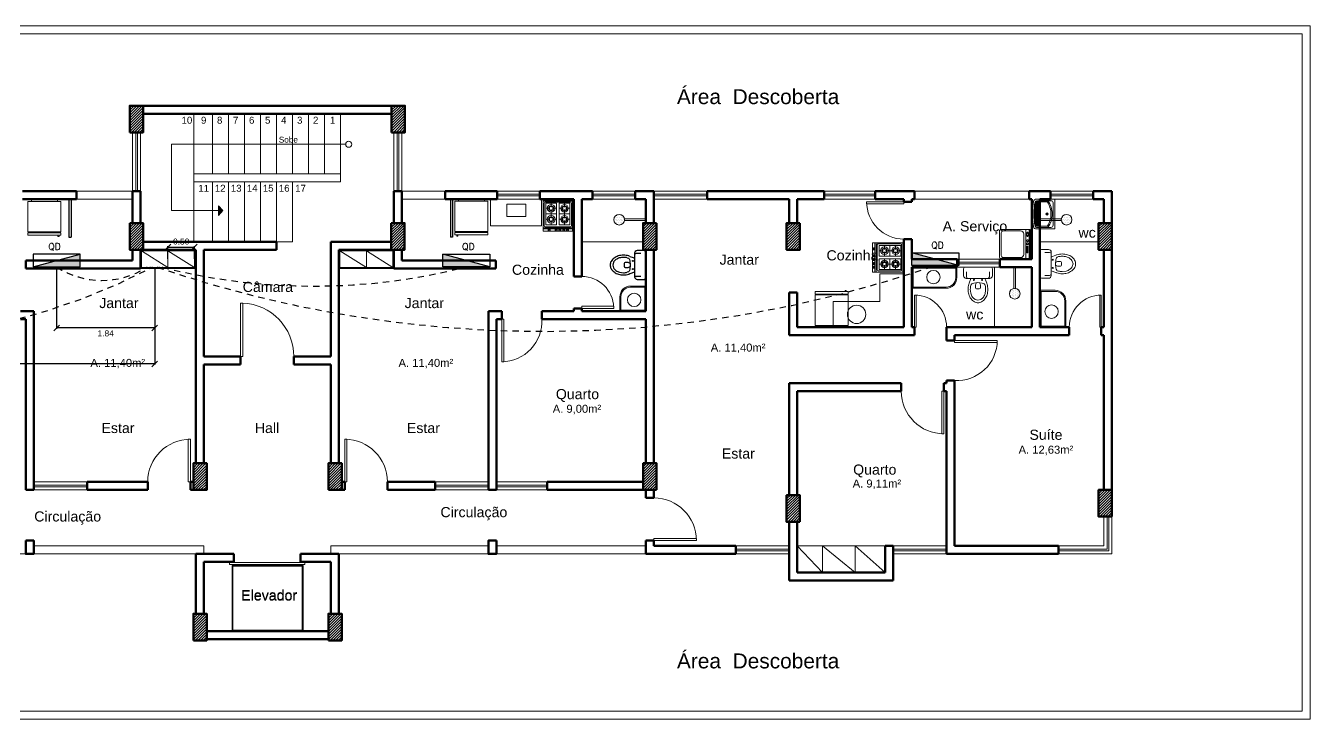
# Model space of a CAD drawing. Header units: millimetres. Extents: x 42 to 552, y 43 to 535.
# Drawn here: x 157.24 to 181.33, y 504.65 to 517.65 of the extents above; entities that cross this region are included whole.
import ezdxf
from ezdxf.enums import TextEntityAlignment as Align

# ---------------------------------------------------------------- set-up
doc = ezdxf.new("R2010")
doc.units = ezdxf.units.MM
doc.header["$LTSCALE"] = 0.75
doc.header["$MEASUREMENT"] = 0
doc.linetypes.add('HIDDEN2', pattern=[4.7625, 3.175, -1.5875])
doc.layers.add('ELETRODUTOS', color=5, linetype='Continuous')
doc.layers.add('Textos', color=144, linetype='Continuous')
for name, color, linetype, lineweight in [('Linhas', 7, 'Continuous', 15), ('Linhas finas', 7, 'Continuous', 0), ('Linhas medias', 7, 'Continuous', 30), ('Paredes', 7, 'Continuous', 50), ('TOMADAS', 1, 'Continuous', 25), ('Traçejado', 250, 'HIDDEN2', 0)]:
    doc.layers.add(name, color=color, linetype=linetype, lineweight=lineweight)
doc.styles.add('ROMANS', font='romans.shx')
doc.styles.get("Standard").update_dxf_attribs({"font": 'arial.ttf'})
doc.dimstyles.get("Standard").update_dxf_attribs({"dimtxt": 1.5, "dimasz": 1.4, "dimexe": 0.18, "dimexo": 0.0625, "dimgap": 0.6, "dimtad": 2, "dimzin": 0, "dimdsep": 46, "dimtxsty": 'Standard', "dimblk": 'OBLIQUE', "dimcen": 0.09, "dimadec": 0, "dimazin": 0, "dimtfac": 1, "dimtofl": 0, "dimtmove": 0, "dimatfit": 3, "dimfxl": 1, "dimtolj": 1, "dimtzin": 0, "dimarcsym": 0})

# ---------------------------------------------------------------- blocks, each defined once
blk = doc.blocks.new('ALLREFRIGERATOR340pl')
for p, q in [((1.862, -0.038), (1.862, -0.61)), ((1.862, -0.038), (2.482, -0.038)), ((2.482, -0.038), (2.482, -0.61)), ((2.482, -0.61), (1.862, -0.61)), ((2.482, -0.626), (1.862, -0.626)), ((1.862, -0.626), (1.862, -0.672)), ((1.862, -0.672), (2.482, -0.672)), ((1.897, -0.61), (1.897, -0.626)), ((2.447, -0.626), (2.447, -0.61)), ((2.482, -0.626), (2.482, -0.672))]:
    blk.add_line(p, q)
blk.add_lwpolyline([(2.415, -0.038), (2.415, -0.014), (2.291, -0.007), (2.029, -0.007), (1.929, -0.014), (1.929, -0.038)])
blk.add_lwpolyline([(2.424, -0.672), (2.424, -0.696), (2.448, -0.696), (2.448, -0.672)], close=True)
blk = doc.blocks.new('FOGÃO4')
for p, q in [((0, 0), (0, 0.581)), ((0, 0.581), (0.55, 0.581)), ((0, 0.567), (0.55, 0.567)), ((0.02, 0.107), (0.02, 0.527)), ((0.04, 0.547), (0.51, 0.547)), ((0.05, 0.123), (0.05, 0.53)), ((0.05, 0.53), (0.25, 0.53)), ((0.15, 0.454), (0.15, 0.53)), ((0.25, 0.53), (0.25, 0.123)), ((0.3, 0.53), (0.3, 0.123)), ((0.5, 0.53), (0.3, 0.53)), ((0.4, 0.53), (0.4, 0.454)), ((0.5, 0.123), (0.5, 0.53)), ((0.53, 0.527), (0.53, 0.107)), ((0.55, 0.581), (0.55, 0)), ((0.05, 0.431), (0.127, 0.431)), ((0.25, 0.326), (0.05, 0.326)), ((0.15, 0.326), (0.15, 0.409)), ((0.15, 0.247), (0.15, 0.326)), ((0.172, 0.431), (0.25, 0.431)), ((0.3, 0.431), (0.378, 0.431)), ((0.5, 0.326), (0.3, 0.326)), ((0.4, 0.409), (0.4, 0.326)), ((0.4, 0.326), (0.4, 0.247)), ((0.423, 0.431), (0.5, 0.431)), ((0, 0.067), (0.55, 0.067)), ((0, 0.047), (0.55, 0.047)), ((0.04, 0.087), (0.51, 0.087)), ((0.05, 0.225), (0.127, 0.225)), ((0.25, 0.123), (0.05, 0.123)), ((0.073, 0.028), (0.073, 0.022)), ((0.11, 0.029), (0.11, 0.022)), ((0.143, 0.028), (0.143, 0.022)), ((0.15, 0.123), (0.15, 0.202)), ((0.172, 0.225), (0.25, 0.225)), ((0.18, 0.029), (0.18, 0.022)), ((0.218, 0.028), (0.218, 0.022)), ((0.255, 0.029), (0.255, 0.022)), ((0.288, 0.028), (0.288, 0.022)), ((0.3, 0.225), (0.378, 0.225)), ((0.3, 0.123), (0.5, 0.123)), ((0.325, 0.029), (0.325, 0.022)), ((0.4, 0.202), (0.4, 0.123)), ((0.419, 0.028), (0.419, 0.022)), ((0.423, 0.225), (0.5, 0.225)), ((0.456, 0.029), (0.456, 0.022)), ((0, 0), (0.55, 0))]:
    blk.add_line(p, q)
for centre, radius in [((0.15, 0.432), 0.0696), ((0.4, 0.432), 0.0716), ((0.15, 0.226), 0.0695), ((0.15, 0.431), 0.0459), ((0.15, 0.225), 0.0459), ((0.15, 0.431), 0.0359), ((0.15, 0.225), 0.0359), ((0.4, 0.225), 0.0734), ((0.4, 0.431), 0.0459), ((0.4, 0.225), 0.0459), ((0.4, 0.431), 0.0359), ((0.4, 0.225), 0.0359)]:
    blk.add_circle(centre, radius)
for centre, start, end in [((0.04, 0.527), 90, 180), ((0.51, 0.527), 0, 90), ((0.04, 0.107), 180, 270), ((0.51, 0.107), 270, 0)]:
    blk.add_arc(centre, 0.02, start, end)
for centre in [(0.092, 0.028), (0.162, 0.028), (0.236, 0.028), (0.306, 0.028), (0.437, 0.028)]:
    blk.add_ellipse(centre, major_axis=(0.0185, 0.0004), ratio=0.532709, start_param=6.247921, end_param=9.427873)
for centre in [(0.092, 0.022), (0.162, 0.022), (0.236, 0.022), (0.306, 0.022), (0.437, 0.022)]:
    blk.add_ellipse(centre, major_axis=(0.0185, 0.0004), ratio=0.532709)
blk = doc.blocks.new('01bacicp')
at = {"linetype": 'Continuous'}
for p, q in [((-0.271, -0.045), (-0.271, -0.175)), ((0.239, -0.015), (-0.241, -0.015)), ((-0.221, -0.225), (0.219, -0.225)), ((-0.216, -0.105), (-0.216, -0.195)), ((0.215, -0.105), (0.215, -0.195)), ((0.269, -0.175), (0.269, -0.045)), ((-0.027, -0.308), (-0.046, -0.343)), ((-0.046, -0.343), (-0.046, -0.4)), ((-0.026, -0.42), (0.024, -0.42)), ((0.044, -0.343), (0.024, -0.308)), ((0.044, -0.4), (0.044, -0.343))]:
    blk.add_line(p, q, dxfattribs=at)
for points in [[(-0.164, -0.313), (-0.142, -0.25), (-0.129, -0.225), (0.131, -0.225), (0.162, -0.313), (0.163, -0.317)], [(-0.136, -0.361), (-0.128, -0.338), (-0.117, -0.327), (-0.102, -0.32), (-0.077, -0.313), (0.002, -0.305), (0.076, -0.313), (0.101, -0.321), (0.117, -0.329), (0.127, -0.339), (0.134, -0.361)]]:
    blk.add_lwpolyline(points, dxfattribs=at)
for points in [[(-0.164, -0.313, 0.020611), (-0.171, -0.333, 0.074253), (-0.186, -0.432, 0.074253), (-0.171, -0.531, 0.084945), (-0.132, -0.61, 0.106299), (-0.069, -0.665, 0.128642), (-0.001, -0.683, 0.128642)], [(-0.136, -0.361, 0.060521), (-0.144, -0.43, 0.070874), (-0.133, -0.511, 0.082468), (-0.102, -0.575, 0.106817), (-0.053, -0.62), (-0.001, -0.635)], [(-0.001, -0.683, 0.128642), (0.066, -0.666, 0.106299), (0.129, -0.61, 0.084945), (0.173, -0.524, 0.089952), (0.184, -0.433, 0.074253), (0.169, -0.334, 0.021192), (0.162, -0.313, 0.106299)], [(-0.001, -0.635), (0.051, -0.62, 0.106817), (0.101, -0.575, 0.082468), (0.135, -0.505), (0.143, -0.43, 0.060521), (0.134, -0.361, 0.04535)]]:
    blk.add_lwpolyline(points, format="xyb", dxfattribs=at)
for centre in [(-0.077, -0.255), (0.074, -0.255)]:
    blk.add_circle(centre, 0.00912, dxfattribs=at)
for centre, radius, start, end in [((-0.241, -0.045), 0.03, 90, 180), ((-0.221, -0.175), 0.05, 180, 270), ((-0.221, -0.176), 0.05, 180, 270), ((-0.186, -0.195), 0.03, 180, 270), ((0.185, -0.195), 0.03, 270, 0), ((0.219, -0.175), 0.05, 270, 0), ((0.239, -0.045), 0.03, 0, 90), ((-0.026, -0.4), 0.02, 180.0369, 270), ((0.024, -0.4), 0.02, 270, 0)]:
    blk.add_arc(centre, radius, start, end, dxfattribs=at)
blk = doc.blocks.new('*X22')
at = {"color": 0}
for p, q in [((-52.546875, 39.84375), (-52.546875, 39.84375)), ((-52.546875, 39.78125), (-52.546875, 39.78125)), ((-52.53125, 39.8125), (-52.53125, 39.8125)), ((-52.53125, 39.75), (-52.53125, 39.75)), ((-52.515625, 39.84375), (-52.515625, 39.84375)), ((-52.515625, 39.78125), (-52.515625, 39.78125)), ((-52.5, 39.875), (-52.5, 39.875)), ((-52.5, 39.8125), (-52.5, 39.8125)), ((-52.5, 39.75), (-52.5, 39.75)), ((-52.484375, 39.84375), (-52.484375, 39.84375)), ((-52.484375, 39.78125), (-52.484375, 39.78125)), ((-52.46875, 39.875), (-52.46875, 39.875)), ((-52.46875, 39.8125), (-52.46875, 39.8125)), ((-52.46875, 39.75), (-52.46875, 39.75)), ((-52.453125, 39.84375), (-52.453125, 39.84375)), ((-52.453125, 39.78125), (-52.453125, 39.78125)), ((-52.4375, 39.875), (-52.4375, 39.875)), ((-52.4375, 39.8125), (-52.4375, 39.8125)), ((-52.4375, 39.75), (-52.4375, 39.75)), ((-52.421875, 39.84375), (-52.421875, 39.84375)), ((-52.421875, 39.78125), (-52.421875, 39.78125)), ((-52.40625, 39.875), (-52.40625, 39.875)), ((-52.40625, 39.8125), (-52.40625, 39.8125)), ((-52.40625, 39.75), (-52.40625, 39.75)), ((-52.390625, 39.84375), (-52.390625, 39.84375)), ((-52.390625, 39.78125), (-52.390625, 39.78125)), ((-52.375, 39.8125), (-52.375, 39.8125)), ((-52.375, 39.75), (-52.375, 39.75)), ((-52.515625, 39.71875), (-52.515625, 39.71875)), ((-52.484375, 39.71875), (-52.484375, 39.71875)), ((-52.453125, 39.71875), (-52.453125, 39.71875)), ((-52.421875, 39.71875), (-52.421875, 39.71875))]:
    blk.add_line(p, q, dxfattribs=at)
blk = doc.blocks.new('Chuveiro')
for p, q in [((-0.001, 0.018), (-0.401, 0.018)), ((-0.001, -0.012), (-0.401, -0.012))]:
    blk.add_line(p, q)
blk.add_circle((-0.499, 0.004), 0.1)
blk.add_blockref('*X22', (51.96, -39.796))
blk = doc.blocks.new('Tan01')
for p, q in [((-2.768, -23.62), (-2.768, -23.966)), ((-2.768, -23.62), (-2.208, -23.62)), ((-2.738, -23.69), (-2.738, -23.958)), ((-2.716, -23.762), (-2.716, -23.906)), ((-2.698, -23.65), (-2.278, -23.65)), ((-2.26, -23.762), (-2.26, -23.906)), ((-2.238, -23.69), (-2.238, -23.958)), ((-2.208, -23.62), (-2.208, -23.966)), ((-2.716, -23.916), (-2.716, -23.923)), ((-2.716, -23.93), (-2.716, -23.937)), ((-2.716, -23.945), (-2.716, -23.952)), ((-2.716, -23.959), (-2.716, -23.966)), ((-2.716, -23.973), (-2.716, -23.98)), ((-2.26, -23.916), (-2.26, -23.923)), ((-2.26, -23.93), (-2.26, -23.937)), ((-2.26, -23.945), (-2.26, -23.952)), ((-2.26, -23.959), (-2.26, -23.966)), ((-2.26, -23.973), (-2.26, -23.98))]:
    blk.add_line(p, q)
for radius in [0.0225, 0.011]:
    blk.add_circle((-2.488, -23.764), radius)
for centre, radius, start, end in [((-2.698, -23.69), 0.04, 90, 180), ((-2.5, -24.066), 0.397, 88.2163, 126.789), ((-2.493, -24.079), 0.388, 89.2963, 125.1797), ((-2.476, -24.066), 0.397, 53.211, 91.7837), ((-2.483, -24.079), 0.388, 54.8203, 90.7037), ((-2.278, -23.69), 0.04, 0, 90), ((-2.718, -23.966), 0.05, 180, 258.2868), ((-2.708, -23.958), 0.03, 180, 258.7018), ((-2.488, -22.857), 1.183, 258.2868, 270), ((-2.496, -22.795), 1.132, 258.7978, 270.4155), ((-2.496, -22.798), 1.139, 258.8675, 270.4155), ((-2.496, -22.798), 1.146, 258.9363, 270.4155), ((-2.496, -22.798), 1.153, 259.0043, 270.4155), ((-2.496, -22.798), 1.16, 259.0715, 270.4155), ((-2.496, -22.798), 1.167, 259.1378, 270.4155), ((-2.496, -22.798), 1.174, 259.2033, 270.4155), ((-2.496, -22.798), 1.181, 259.2681, 270.4155), ((-2.496, -22.798), 1.188, 259.3321, 270.4155), ((-2.496, -22.798), 1.195, 259.3953, 270.4155), ((-2.496, -22.798), 1.202, 259.4577, 270.4155), ((-2.488, -22.857), 1.153, 258.7018, 270), ((-2.48, -22.798), 1.195, 269.5845, 280.6047), ((-2.48, -22.798), 1.202, 269.5845, 280.5423), ((-2.48, -22.795), 1.132, 269.5845, 281.2022), ((-2.48, -22.798), 1.139, 269.5845, 281.1325), ((-2.48, -22.798), 1.146, 269.5845, 281.0637), ((-2.48, -22.798), 1.153, 269.5845, 280.9957), ((-2.48, -22.798), 1.16, 269.5845, 280.9285), ((-2.48, -22.798), 1.167, 269.5845, 280.8622), ((-2.48, -22.798), 1.174, 269.5845, 280.7967), ((-2.48, -22.798), 1.181, 269.5845, 280.7319), ((-2.48, -22.798), 1.188, 269.5845, 280.6679), ((-2.488, -22.857), 1.153, 270, 281.2982), ((-2.488, -22.857), 1.183, 270, 281.7132), ((-2.268, -23.958), 0.03, 281.2982, 0), ((-2.258, -23.966), 0.05, 281.7132, 0)]:
    blk.add_arc(centre, radius, start, end)
blk = doc.blocks.new('Mlavar')
for p, q in [((0.049, 0.118), (0.049, 0.659)), ((0.049, 0.659), (0.599, 0.659)), ((0.049, 0.64), (0.599, 0.64)), ((0.049, 0.581), (0.599, 0.581)), ((0.073, 0.684), (0.575, 0.684)), ((0.073, 0.657), (0.073, 0.684)), ((0.132, 0.541), (0.516, 0.541)), ((0.161, 0.6), (0.161, 0.62)), ((0.161, 0.62), (0.287, 0.62)), ((0.287, 0.6), (0.161, 0.6)), ((0.287, 0.62), (0.287, 0.6)), ((0.315, 0.611), (0.315, 0.606)), ((0.347, 0.611), (0.347, 0.606)), ((0.373, 0.611), (0.373, 0.606)), ((0.405, 0.611), (0.405, 0.606)), ((0.47, 0.608), (0.469, 0.615)), ((0.546, 0.608), (0.546, 0.615)), ((0.575, 0.657), (0.575, 0.684)), ((0.599, 0.659), (0.599, 0.118)), ((0.073, 0.158), (0.073, 0.482)), ((0.576, 0.482), (0.576, 0.158)), ((0.565, 0.084), (0.083, 0.084)), ((0.535, 0.117), (0.113, 0.117))]:
    blk.add_line(p, q)
blk.add_lwpolyline([(0.546, 0.615, 0.215843), (0.544, 0.62, 0.093193), (0.534, 0.625, 0.049859), (0.523, 0.628, 0.037392), (0.507, 0.629, 0.037392), (0.492, 0.628, 0.049859), (0.481, 0.625, 0.093193), (0.471, 0.62, 0.215843), (0.469, 0.615)], format="xyb")
blk.add_lwpolyline([(0.508, 0.595, 0.037392), (0.523, 0.596, 0.049859), (0.535, 0.599, 0.093193), (0.544, 0.604, 0.215843), (0.546, 0.608, 0.215843), (0.544, 0.613, 0.093193), (0.535, 0.618, 0.049859), (0.523, 0.621, 0.037392), (0.508, 0.622, 0.037392), (0.492, 0.621, 0.049859), (0.481, 0.618, 0.093193), (0.472, 0.613, 0.215843), (0.47, 0.608, 0.215843), (0.472, 0.604, 0.093193), (0.481, 0.599, 0.049859), (0.492, 0.596, 0.037392)], format="xyb", close=True)
for centre in [(0.331, 0.606), (0.389, 0.606)]:
    blk.add_circle(centre, 0.0161)
for centre, radius, start, end in [((0.132, 0.482), 0.0595, 90, 180), ((0.331, 0.611), 0.0161, 359.922, 180.0785), ((0.389, 0.611), 0.0161, 359.922, 180.0785), ((0.516, 0.482), 0.0595, 0, 90), ((0.083, 0.118), 0.0339, 180, 270), ((0.113, 0.158), 0.0404, 180, 270), ((0.535, 0.158), 0.0404, 270, 0), ((0.565, 0.118), 0.0339, 270, 0)]:
    blk.add_arc(centre, radius, start, end)
blk = doc.blocks.new('A$C72fb05ed')
h = blk.add_hatch(color=1)
h.dxf.hatch_style = 1
h.paths.add_polyline_path([(0, 0.259), (0.88, 0.259), (0.88, 0.499)])
at = {"layer": 'TOMADAS', "linetype": 'Continuous'}
for p, q in [((0.88, 0.499), (0, 0.499)), ((0, 0.499), (0, 0.259)), ((0, 0.259), (0.88, 0.499)), ((0.88, 0.259), (0.88, 0.499)), ((0, 0.259), (0.88, 0.259))]:
    blk.add_line(p, q, dxfattribs=at)
at = {"layer": 'TOMADAS', "linetype": 'Continuous', "style": 'ROMANS', "flags": 8}
blk.add_attdef('002', text='', height=0.128, dxfattribs=at).set_placement((0.42, 0.635), align=Align.MIDDLE_CENTER)
blk.add_attdef('020', text='', height=0.128, dxfattribs=at).set_placement((0.431, 0.105), align=Align.MIDDLE_RIGHT)
blk = doc.blocks.new('_Oblique')
at = {"color": 0, "linetype": 'ByBlock', "lineweight": -2}
blk.add_line((-0.5, -0.5), (0.5, 0.5), dxfattribs=at)
blk = doc.blocks.new('*D311')
at = {"color": 0, "lineweight": -2, "transparency": 16777216}
for p, q in [((148.623, 513.1), (148.623, 511.297)), ((159.662, 513.115), (159.662, 511.297)), ((159.662, 511.31), (148.623, 511.31))]:
    blk.add_line(p, q, dxfattribs=at)
at = {"layer": 'Defpoints', "color": 0, "transparency": 16777216}
for p in [(148.623, 513.105), (159.662, 513.12), (148.623, 511.31)]:
    blk.add_point(p, dxfattribs=at)
at = {"color": 0, "lineweight": -2, "transparency": 16777216, "xscale": 0.105, "yscale": 0.105, "zscale": 0.105, "rotation": 180}
blk.add_blockref('_Oblique', (148.623, 511.31), dxfattribs=at)
at = {"color": 0, "lineweight": -2, "transparency": 16777216, "xscale": 0.105, "yscale": 0.105, "zscale": 0.105}
blk.add_blockref('_Oblique', (159.662, 511.31), dxfattribs=at)
at = {"color": 0, "transparency": 16777216, "insert": (154.143, 511.208), "char_height": 0.1125, "attachment_point": 5}
blk.add_mtext('\\A1;11.04', dxfattribs=at)
blk = doc.blocks.new('*D312')
at = {"color": 0, "lineweight": -2, "transparency": 16777216}
for p, q in [((157.824, 513.125), (157.824, 511.971)), ((159.662, 513.095), (159.662, 511.971)), ((159.662, 511.984), (157.824, 511.984))]:
    blk.add_line(p, q, dxfattribs=at)
at = {"layer": 'Defpoints', "color": 0, "transparency": 16777216}
for p in [(157.824, 513.13), (159.662, 513.1), (157.824, 511.984)]:
    blk.add_point(p, dxfattribs=at)
at = {"color": 0, "lineweight": -2, "transparency": 16777216, "xscale": 0.105, "yscale": 0.105, "zscale": 0.105, "rotation": 180}
blk.add_blockref('_Oblique', (157.824, 511.984), dxfattribs=at)
at = {"color": 0, "lineweight": -2, "transparency": 16777216, "xscale": 0.105, "yscale": 0.105, "zscale": 0.105}
blk.add_blockref('_Oblique', (159.662, 511.984), dxfattribs=at)
at = {"color": 0, "transparency": 16777216, "insert": (158.743, 511.882), "char_height": 0.1125, "attachment_point": 5}
blk.add_mtext('\\A1;1.84', dxfattribs=at)
blk = doc.blocks.new('*D315')
at = {"color": 0, "lineweight": -2, "transparency": 16777216}
for p, q in [((159.91, 513.28), (159.91, 513.515)), ((159.91, 513.502), (160.407, 513.502)), ((160.407, 513.28), (160.407, 513.515))]:
    blk.add_line(p, q, dxfattribs=at)
at = {"layer": 'Defpoints', "color": 0, "transparency": 16777216}
for p in [(160.407, 513.502), (159.91, 513.275), (160.407, 513.275)]:
    blk.add_point(p, dxfattribs=at)
at = {"color": 0, "lineweight": -2, "transparency": 16777216, "xscale": 0.105, "yscale": 0.105, "zscale": 0.105, "rotation": 180}
blk.add_blockref('_Oblique', (159.91, 513.502), dxfattribs=at)
at = {"color": 0, "lineweight": -2, "transparency": 16777216, "xscale": 0.105, "yscale": 0.105, "zscale": 0.105}
blk.add_blockref('_Oblique', (160.407, 513.502), dxfattribs=at)
at = {"color": 0, "transparency": 16777216, "insert": (160.159, 513.604), "char_height": 0.1125, "attachment_point": 5}
blk.add_mtext('\\A1;0.50', dxfattribs=at)

msp = doc.modelspace()

# ---------------------------------------------------------------- hatches: boundary and pattern name
at = {"layer": 'Linhas finas'}
h = msp.add_hatch(dxfattribs=at)
h.set_pattern_fill('JIS_WOOD', color=256, scale=0.05)
h.set_pattern_definition([(45, (-878.879156, -756.006423), (-0.02499999996, 0.02499999996), [])])
h.paths.add_polyline_path([(159.443, 516.15), (159.193, 516.15), (159.193, 515.65), (159.443, 515.65)])
h = msp.add_hatch(dxfattribs=at)
h.set_pattern_fill('JIS_WOOD', color=256, scale=0.05)
h.set_pattern_definition([(45, (-873.970257, -756.006423), (-0.02499999996, 0.02499999996), [])])
h.paths.add_polyline_path([(164.352, 516.15), (164.102, 516.15), (164.102, 515.65), (164.352, 515.65)])
h = msp.add_hatch(color=256, dxfattribs=at)
h.dxf.hatch_style = 1
h.paths.add_polyline_path([(160.937, 514.185), (160.86, 514.275), (160.86, 514.095)])
h = msp.add_hatch(dxfattribs=at)
h.set_pattern_fill('JIS_WOOD', color=256, scale=0.05)
h.set_pattern_definition([(45, (-878.87843, -758.206423), (-0.02499999996, 0.02499999996), [])])
h.paths.add_polyline_path([(159.444, 513.95), (159.194, 513.95), (159.194, 513.45), (159.444, 513.45)])
h = msp.add_hatch(dxfattribs=at)
h.set_pattern_fill('JIS_WOOD', color=256, scale=0.05)
h.set_pattern_definition([(45, (-873.974857, -758.206423), (-0.02499999996, 0.02499999996), [])])
h.paths.add_polyline_path([(164.347, 513.95), (164.097, 513.95), (164.097, 513.45), (164.347, 513.45)])
h = msp.add_hatch(dxfattribs=at)
h.set_pattern_fill('JIS_WOOD', color=256, scale=0.05)
h.set_pattern_definition([(45, (-884.16518, -758.206423), (-0.02499999996, 0.02499999996), [])])
h.paths.add_polyline_path([(168.819, 513.95), (169.069, 513.95), (169.069, 513.45), (168.819, 513.45)])
h = msp.add_hatch(dxfattribs=at)
h.set_pattern_fill('JIS_WOOD', color=256, scale=0.05)
h.set_pattern_definition([(45, (-887.47598, -758.206423), (-0.02499999996, 0.02499999996), [])])
h.paths.add_polyline_path([(171.51, 513.95), (171.76, 513.95), (171.76, 513.45), (171.51, 513.45)])
h = msp.add_hatch(dxfattribs=at)
h.set_pattern_fill('JIS_WOOD', color=256, scale=0.05)
h.set_pattern_definition([(45, (-893.724857, -758.206423), (-0.02499999996, 0.02499999996), [])])
h.paths.add_polyline_path([(177.359, 513.95), (177.609, 513.95), (177.609, 513.45), (177.359, 513.45)])
h = msp.add_hatch(dxfattribs=at)
h.set_pattern_fill('JIS_WOOD', color=256, scale=0.05)
h.set_pattern_definition([(45, (-877.68416, -762.706423), (-0.02499999996, 0.02499999996), [])])
h.paths.add_polyline_path([(160.638, 509.45), (160.388, 509.45), (160.388, 508.95), (160.638, 508.95)])
h = msp.add_hatch(dxfattribs=at)
h.set_pattern_fill('JIS_WOOD', color=256, scale=0.05)
h.set_pattern_definition([(45, (-875.15416, -762.706423), (-0.02499999996, 0.02499999996), [])])
h.paths.add_polyline_path([(163.168, 509.45), (162.918, 509.45), (162.918, 508.95), (163.168, 508.95)])
h = msp.add_hatch(dxfattribs=at)
h.set_pattern_fill('JIS_WOOD', color=256, scale=0.05)
h.set_pattern_definition([(45, (-884.16796, -762.706423), (-0.02499999996, 0.02499999996), [])])
h.paths.add_polyline_path([(168.822, 509.45), (169.072, 509.45), (169.072, 508.95), (168.822, 508.95)])
h = msp.add_hatch(dxfattribs=at)
h.set_pattern_fill('JIS_WOOD', color=256, scale=0.05)
h.set_pattern_definition([(45, (-893.724857, -763.206423), (-0.02499999996, 0.02499999996), [])])
h.paths.add_polyline_path([(177.359, 508.45), (177.609, 508.45), (177.609, 508.95), (177.359, 508.95)])
h = msp.add_hatch(dxfattribs=at)
h.set_pattern_fill('JIS_WOOD', color=256, scale=0.05)
h.set_pattern_definition([(45, (-887.47598, -763.306423), (-0.02499999996, 0.02499999996), [])])
h.paths.add_polyline_path([(171.51, 508.85), (171.76, 508.85), (171.76, 508.35), (171.51, 508.35)])
h = msp.add_hatch(dxfattribs=at)
h.set_pattern_fill('JIS_WOOD', color=256, scale=0.05)
h.set_pattern_definition([(45, (-877.68416, -765.52914), (-0.02499999996, 0.02499999996), [])])
h.paths.add_polyline_path([(160.638, 506.627), (160.388, 506.627), (160.388, 506.127), (160.638, 506.127)])
h = msp.add_hatch(dxfattribs=at)
h.set_pattern_fill('JIS_WOOD', color=256, scale=0.05)
h.set_pattern_definition([(45, (-875.15416, -765.52914), (-0.02499999996, 0.02499999996), [])])
h.paths.add_polyline_path([(163.168, 506.627), (162.918, 506.627), (162.918, 506.127), (163.168, 506.127)])

# ---------------------------------------------------------------- linework, layer by layer
at = {"linetype": 'Continuous'}
for p, q in [((168.522, 513.299), (168.545, 513.291)), ((168.545, 513.291), (168.556, 513.28)), ((168.556, 513.28), (168.563, 513.266)), ((168.563, 513.266), (168.57, 513.24)), ((168.57, 513.24), (168.578, 513.161)), ((168.659, 513.384), (168.659, 512.944)), ((168.778, 513.38), (168.689, 513.38)), ((168.839, 513.434), (168.709, 513.434)), ((168.869, 512.924), (168.869, 513.404)), ((168.463, 513.19), (168.463, 513.14)), ((168.54, 513.21), (168.483, 513.21)), ((168.483, 513.12), (168.54, 513.12)), ((168.544, 513.036), (168.522, 513.029)), ((168.575, 513.19), (168.54, 513.21)), ((168.54, 513.12), (168.575, 513.139)), ((168.555, 513.046), (168.544, 513.036)), ((168.562, 513.062), (168.555, 513.046)), ((168.57, 513.087), (168.562, 513.062)), ((168.578, 513.161), (168.57, 513.087)), ((168.778, 512.948), (168.689, 512.948)), ((168.709, 512.894), (168.839, 512.894))]:
    msp.add_line(p, q, dxfattribs=at)
msp.add_line((159.414, 513.12), (159.91, 513.12))
for points in [[(168.57, 513.327, 0.020611), (168.55, 513.334, 0.074253), (168.451, 513.349, 0.074253), (168.352, 513.334, 0.084945), (168.274, 513.295, 0.106299), (168.218, 513.232, 0.128642), (168.2, 513.165, 0.128642)], [(168.522, 513.299, 0.060521), (168.453, 513.307, 0.070874), (168.372, 513.296, 0.082468), (168.308, 513.265, 0.106817), (168.263, 513.216), (168.248, 513.164)], [(168.2, 513.165, 0.128642), (168.218, 513.097, 0.106299), (168.273, 513.034, 0.084945), (168.359, 512.99, 0.089952), (168.45, 512.979, 0.074253), (168.549, 512.994, 0.021192), (168.57, 513.001, 0.106299)], [(168.248, 513.164), (168.263, 513.112, 0.106817), (168.308, 513.062, 0.082468), (168.379, 513.029), (168.453, 513.02, 0.060521), (168.522, 513.029, 0.04535)]]:
    msp.add_lwpolyline(points, format="xyb", dxfattribs=at)
msp.add_lwpolyline([(168.57, 513.327), (168.633, 513.305), (168.658, 513.292), (168.658, 513.032), (168.57, 513.001), (168.566, 513)], dxfattribs=at)
for centre in [(168.628, 513.24), (168.628, 513.089)]:
    msp.add_circle(centre, 0.00912, dxfattribs=at)
for centre, radius, start, end in [((168.707, 513.384), 0.05, 90, 180), ((168.709, 513.384), 0.05, 90, 180), ((168.689, 513.35), 0.03, 90, 180), ((168.839, 513.404), 0.03, 0, 90), ((168.839, 513.404), 0.03, 0, 18.231), ((168.483, 513.19), 0.02, 90.0369, 180), ((168.483, 513.14), 0.02, 180, 270), ((168.689, 512.978), 0.03, 180, 270), ((168.709, 512.944), 0.05, 180, 270), ((168.839, 512.924), 0.03, 270, 0)]:
    msp.add_arc(centre, radius, start, end, dxfattribs=at)
for p in [(159.513, 513.12), (159.579, 513.12), (159.612, 513.12), (159.712, 513.12), (159.745, 513.12), (159.811, 513.12)]:
    msp.add_point(p)
at = {"layer": 'ELETRODUTOS', "linetype": 'HIDDEN2', "ltscale": 0.05}
for centre, radius, start, end in [((154.149, 523.559), 11.782, 242.0077, 297.6275), ((158.676, 514.437), 1.561, 236.8927, 302.429), ((166.954, 534.375), 22.455, 251.1836, 289.0914), ((162.638, 524.33), 11.561, 255.8477, 284.3536)]:
    msp.add_arc(centre, radius, start, end, dxfattribs=at)
at = {"layer": 'Linhas'}
for p, q in [((154.394, 507.75), (160.431, 507.75)), ((157.394, 507.9), (160.581, 507.9)), ((160.581, 507.75), (160.581, 507.9)), ((165.919, 507.9), (162.964, 507.9)), ((162.964, 507.75), (162.964, 507.9)), ((168.869, 507.75), (163.05, 507.75)), ((168.869, 507.9), (166.069, 507.9))]:
    msp.add_line(p, q, dxfattribs=at)
for points in [[(173.709, 514.31), (173.009, 514.31), (173.009, 514.35), (173.709, 514.35)], [(161.113, 507.534), (162.443, 507.534), (162.443, 506.304), (161.113, 506.304)], [(161.128, 507.519), (162.428, 507.519), (162.428, 506.319), (161.128, 506.319)]]:
    msp.add_lwpolyline(points, close=True, dxfattribs=at)
msp.add_arc((173.709, 514.35), 0.7, 180, 270, dxfattribs=at)
at = {"layer": 'Linhas finas'}
for p, q in [((141.327, 517.65), (181.327, 517.65)), ((181.327, 517.65), (181.327, 504.65)), ((141.327, 517.5), (181.177, 517.5)), ((181.177, 517.5), (181.177, 504.8)), ((160.397, 514.994), (160.397, 516)), ((160.397, 513.6), (160.397, 516)), ((160.747, 514.875), (160.747, 516)), ((161.047, 514.875), (161.047, 516)), ((161.347, 514.875), (161.347, 516)), ((161.647, 514.875), (161.647, 516)), ((161.947, 514.875), (161.947, 516)), ((162.247, 514.875), (162.247, 516)), ((162.547, 514.875), (162.547, 516)), ((162.847, 514.875), (162.847, 516)), ((163.147, 514.725), (163.147, 516)), ((159.247, 514.55), (159.247, 515.65)), ((159.307, 514.55), (159.307, 515.65)), ((159.337, 514.55), (159.337, 515.65)), ((159.397, 514.55), (159.397, 515.65)), ((164.147, 514.55), (164.147, 515.65)), ((164.207, 514.55), (164.207, 515.65)), ((164.237, 514.55), (164.237, 515.65)), ((164.297, 514.55), (164.297, 515.65)), ((163.244, 515.428), (159.976, 515.428)), ((159.976, 515.428), (159.976, 514.185)), ((163.147, 514.875), (160.397, 514.875)), ((160.397, 514.844), (160.397, 513.6)), ((163.147, 514.725), (160.397, 514.725)), ((160.747, 513.6), (160.747, 514.725)), ((161.047, 513.6), (161.047, 514.725)), ((158.194, 514.55), (159.244, 514.55)), ((164.297, 514.55), (165.107, 514.55)), ((166.081, 514.55), (166.881, 514.55)), ((166.081, 514.49), (166.881, 514.49)), ((166.881, 514.46), (166.081, 514.46)), ((168.669, 514.55), (167.869, 514.55)), ((168.669, 514.49), (167.869, 514.49)), ((167.869, 514.46), (168.669, 514.46)), ((170.019, 514.55), (169.019, 514.55)), ((170.019, 514.49), (169.019, 514.49)), ((169.019, 514.46), (170.019, 514.46)), ((173.168, 514.55), (172.216, 514.55)), ((173.168, 514.49), (172.216, 514.49)), ((172.216, 514.46), (173.168, 514.46)), ((176.059, 514.55), (173.909, 514.55)), ((177.257, 514.55), (176.457, 514.55)), ((177.257, 514.49), (176.457, 514.49)), ((176.457, 514.46), (177.257, 514.46)), ((159.244, 514.4), (158.194, 514.4)), ((159.976, 514.185), (160.86, 514.185)), ((165.107, 514.4), (164.297, 514.4)), ((166.881, 514.4), (166.081, 514.4)), ((167.869, 514.4), (168.669, 514.4)), ((169.019, 514.4), (170.019, 514.4)), ((172.216, 514.4), (173.168, 514.4)), ((173.909, 514.4), (176.059, 514.4)), ((176.457, 514.4), (177.257, 514.4)), ((161.947, 513.6), (160.397, 513.6)), ((168.819, 513.6), (167.669, 513.6)), ((177.359, 513.6), (176.259, 513.6)), ((159.414, 513.43), (159.91, 513.12)), ((159.91, 513.43), (159.91, 513.12)), ((159.91, 513.43), (160.407, 513.12)), ((163.134, 513.43), (163.63, 513.12)), ((163.63, 513.43), (163.63, 513.12)), ((163.63, 513.43), (164.127, 513.12)), ((175.509, 513.275), (174.709, 513.275)), ((160.427, 513.1), (159.394, 513.1)), ((164.147, 513.1), (163.114, 513.1)), ((173.709, 512.999), (173.259, 512.999)), ((173.259, 512.48), (173.259, 512.999)), ((175.509, 513.215), (174.709, 513.215)), ((174.709, 513.185), (175.509, 513.185)), ((174.709, 513.125), (175.509, 513.125)), ((175.409, 513.125), (175.409, 512)), ((172.383, 512.48), (173.259, 512.48)), ((172.383, 512.48), (172.383, 512)), ((157.394, 509.1), (158.394, 509.1)), ((157.394, 509.04), (158.394, 509.04)), ((158.394, 509.01), (157.394, 509.01)), ((158.394, 508.95), (157.394, 508.95)), ((165.919, 509.1), (164.919, 509.1)), ((165.919, 509.04), (164.919, 509.04)), ((164.919, 509.01), (165.919, 509.01)), ((164.919, 508.95), (165.919, 508.95)), ((167.019, 509.1), (166.069, 509.1)), ((167.019, 509.04), (166.069, 509.04)), ((166.069, 509.01), (167.019, 509.01)), ((166.069, 508.95), (167.019, 508.95)), ((177.459, 508.45), (177.459, 507.9)), ((177.519, 508.45), (177.519, 507.84)), ((177.549, 507.81), (177.549, 508.45)), ((177.609, 507.75), (177.609, 508.45)), ((171.559, 507.9), (170.559, 507.9)), ((171.559, 507.84), (170.559, 507.84)), ((170.559, 507.81), (171.559, 507.81)), ((170.559, 507.75), (171.559, 507.75)), ((173.359, 507.9), (171.709, 507.9)), ((172.184, 507.4), (171.709, 507.9)), ((172.184, 507.9), (172.184, 507.4)), ((172.792, 507.4), (172.184, 507.9)), ((172.792, 507.9), (172.792, 507.4)), ((173.359, 507.4), (172.792, 507.9)), ((174.509, 507.9), (173.509, 507.9)), ((174.509, 507.84), (173.509, 507.84)), ((173.509, 507.81), (174.509, 507.81)), ((173.509, 507.75), (174.509, 507.75)), ((177.459, 507.9), (176.609, 507.9)), ((177.519, 507.84), (176.609, 507.84)), ((176.609, 507.81), (177.549, 507.81)), ((176.609, 507.75), (177.609, 507.75)), ((141.327, 504.8), (181.177, 504.8)), ((141.327, 504.65), (181.327, 504.65))]:
    msp.add_line(p, q, dxfattribs=at)
for points in [[(160.937, 514.185), (160.86, 514.275), (160.86, 514.095)], [(166.617, 514.302), (166.263, 514.302), (166.263, 514.075), (166.617, 514.075)], [(159.414, 513.12), (160.407, 513.12), (160.407, 513.43), (159.414, 513.43)], [(163.134, 513.12), (164.127, 513.12), (164.127, 513.43), (163.134, 513.43)], [(173.939, 512.6), (173.939, 512), (173.909, 512), (173.909, 512.6)], [(177.379, 512.6), (177.379, 512), (177.409, 512), (177.409, 512.6)], [(161.272, 511.45), (161.312, 511.45), (161.312, 512.45), (161.272, 512.45)], [(168.269, 512.35), (167.669, 512.35), (167.669, 512.39), (168.269, 512.39)], [(166.209, 511.35), (166.209, 512.15), (166.169, 512.15), (166.169, 511.35)], [(175.459, 511.71), (174.659, 511.71), (174.659, 511.75), (175.459, 511.75)], [(174.419, 510), (174.419, 510.8), (174.459, 510.8), (174.459, 510)], [(160.291, 509.9), (160.291, 509.1), (160.331, 509.1), (160.331, 509.9)], [(163.265, 509.9), (163.265, 509.1), (163.225, 509.1), (163.225, 509.9)], [(169.819, 508.04), (169.019, 508.04), (169.019, 508), (169.819, 508)], [(161.067, 507.55), (162.477, 507.55), (162.477, 507.59), (161.067, 507.59)]]:
    msp.add_lwpolyline(points, close=True, dxfattribs=at)
msp.add_lwpolyline([(166.081, 514.4), (165.96, 514.4), (165.96, 513.898), (166.913, 513.898), (166.913, 514.4), (166.881, 514.4)], dxfattribs=at)
for points in [[(173.859, 512.729), (173.859, 513.125), (174.7, 513.125), (174.7, 512.929, -0.414214), (174.5, 512.729)], [(173.879, 512.749), (173.879, 513.105), (174.68, 513.105), (174.68, 512.929, -0.414214), (174.5, 512.749)], [(168.383, 512.3), (168.869, 512.3), (168.869, 512.769), (168.583, 512.769, 0.414214), (168.383, 512.569)], [(168.403, 512.32), (168.849, 512.32), (168.849, 512.749), (168.583, 512.749, 0.414214), (168.403, 512.569)], [(176.744, 512), (176.259, 512), (176.259, 512.691), (176.544, 512.691, -0.414214), (176.744, 512.491)], [(176.724, 512.02), (176.279, 512.02), (176.279, 512.671), (176.544, 512.671, -0.414214), (176.724, 512.491)]]:
    msp.add_lwpolyline(points, format="xyb", close=True, dxfattribs=at)
for centre, radius in [((163.301, 515.428), 0.0573), ((174.261, 512.938), 0.126), ((168.651, 512.511), 0.126), ((172.821, 512.239), 0.172), ((176.476, 512.291), 0.126)]:
    msp.add_circle(centre, radius, dxfattribs=at)
for centre, radius, start, end in [((167.669, 512.35), 0.6, 1.9092, 90), ((173.909, 512), 0.6, 0, 90), ((177.409, 512), 0.6, 90, 180), ((161.272, 511.45), 1, 0, 87.7094), ((166.161, 512.108), 0.759, 270.5684, 3.1268), ((174.7, 511.757), 0.759, 266.8732, 359.4316), ((174.459, 510.8), 0.8, 180, 270), ((160.331, 509.1), 0.8, 90, 180), ((163.225, 509.1), 0.8, 0, 90), ((169.019, 508), 0.8, 0, 90)]:
    msp.add_arc(centre, radius, start, end, dxfattribs=at)
at = {"layer": 'Linhas medias'}
for p, q in [((158.054, 514.4), (158.054, 513.685)), ((158.094, 514.4), (158.094, 513.685)), ((165.207, 514.4), (165.207, 513.685)), ((165.247, 514.4), (165.247, 513.685)), ((158.054, 513.685), (158.094, 513.685)), ((165.247, 513.685), (165.207, 513.685))]:
    msp.add_line(p, q, dxfattribs=at)
at = {"layer": 'Paredes'}
for p, q in [((159.247, 516.15), (164.297, 516.15)), ((159.443, 516), (164.102, 516)), ((157.182, 514.55), (158.194, 514.55)), ((158.194, 514.55), (158.194, 514.4)), ((159.247, 513.95), (159.247, 514.55)), ((159.247, 514.55), (159.247, 514.55)), ((159.247, 514.55), (159.397, 514.55)), ((159.397, 513.95), (159.397, 514.55)), ((164.147, 514.55), (164.147, 513.95)), ((164.297, 514.55), (164.147, 514.55)), ((164.297, 514.55), (164.297, 513.95)), ((166.081, 514.55), (165.107, 514.55)), ((165.107, 514.55), (165.107, 514.4)), ((166.081, 514.4), (166.081, 514.55)), ((167.869, 514.55), (166.881, 514.55)), ((166.881, 514.4), (166.881, 514.55)), ((167.869, 514.4), (167.869, 514.55)), ((169.019, 514.55), (168.669, 514.55)), ((168.669, 514.4), (168.669, 514.55)), ((169.019, 514.55), (169.019, 514.4)), ((170.019, 514.55), (170.019, 514.4)), ((172.216, 514.55), (170.019, 514.55)), ((172.216, 514.55), (172.216, 514.4)), ((173.909, 514.55), (173.168, 514.55)), ((173.168, 514.55), (173.168, 514.4)), ((173.909, 514.4), (173.909, 514.55)), ((176.457, 514.55), (176.059, 514.55)), ((176.059, 514.4), (176.059, 514.55)), ((176.457, 514.4), (176.457, 514.55)), ((177.609, 514.55), (177.257, 514.55)), ((177.257, 514.4), (177.257, 514.55)), ((177.609, 513.95), (177.609, 514.55)), ((157.182, 514.4), (158.194, 514.4)), ((166.081, 514.4), (165.107, 514.4)), ((167.519, 514.4), (166.881, 514.4)), ((167.519, 512.95), (167.519, 514.4)), ((167.669, 512.95), (167.669, 514.4)), ((167.869, 514.4), (167.669, 514.4)), ((168.869, 514.4), (168.669, 514.4)), ((168.869, 513.95), (168.869, 514.4)), ((169.019, 513.95), (169.019, 514.4)), ((169.019, 514.4), (169.019, 514.4)), ((171.559, 514.4), (170.019, 514.4)), ((171.559, 514.4), (171.559, 513.95)), ((171.709, 514.4), (171.709, 513.95)), ((172.216, 514.4), (171.709, 514.4)), ((173.168, 514.4), (173.709, 514.4)), ((173.709, 514.4), (173.709, 514.35)), ((173.859, 514.35), (173.709, 514.35)), ((173.859, 514.4), (173.859, 514.35)), ((173.909, 514.4), (173.859, 514.4)), ((176.109, 514.4), (176.059, 514.4)), ((176.109, 514.4), (176.109, 513.275)), ((176.457, 514.4), (176.259, 514.4)), ((176.259, 514.4), (176.259, 512)), ((177.459, 514.4), (177.257, 514.4)), ((177.459, 513.95), (177.459, 514.4)), ((161.947, 513.6), (159.444, 513.6)), ((161.947, 513.6), (161.947, 513.45)), ((162.964, 513.6), (162.964, 511.45)), ((162.964, 513.6), (164.097, 513.6)), ((173.709, 513.65), (173.709, 512)), ((173.859, 513.65), (173.709, 513.65)), ((173.859, 513.65), (173.859, 513.275)), ((157.244, 513.25), (159.244, 513.25)), ((157.244, 513.1), (157.244, 513.25)), ((159.244, 513.25), (159.244, 513.45)), ((159.394, 513.1), (159.394, 513.45)), ((160.431, 513.45), (159.444, 513.45)), ((160.431, 513.45), (160.431, 509.45)), ((160.581, 513.45), (160.581, 511.45)), ((161.947, 513.45), (160.581, 513.45)), ((163.114, 513.45), (163.114, 509.45)), ((163.114, 513.45), (164.097, 513.45)), ((164.147, 513.45), (164.147, 513.1)), ((164.297, 513.45), (164.297, 513.25)), ((166.057, 513.25), (164.297, 513.25)), ((166.057, 513.1), (166.057, 513.25)), ((168.869, 512.3), (168.869, 513.45)), ((169.019, 509.45), (169.019, 513.45)), ((174.709, 513.275), (173.859, 513.275)), ((174.709, 513.125), (174.709, 513.275)), ((176.109, 513.275), (175.509, 513.275)), ((175.509, 513.125), (175.509, 513.275)), ((177.459, 512), (177.459, 513.45)), ((177.609, 508.95), (177.609, 513.45)), ((157.244, 513.1), (159.394, 513.1)), ((164.147, 513.1), (166.057, 513.1)), ((173.859, 513.125), (173.859, 512)), ((174.709, 513.125), (173.859, 513.125)), ((176.109, 513.125), (175.509, 513.125)), ((176.109, 513.125), (176.109, 512)), ((167.669, 512.95), (167.519, 512.95)), ((171.559, 512.65), (171.559, 511.85)), ((171.709, 512.65), (171.559, 512.65)), ((171.709, 512.65), (171.709, 512)), ((157.144, 512.3), (157.394, 512.3)), ((157.394, 508.95), (157.394, 512.3)), ((165.919, 508.95), (165.919, 512.3)), ((166.169, 512.3), (165.919, 512.3)), ((166.169, 512.15), (166.169, 512.3)), ((166.919, 512.15), (166.919, 512.3)), ((167.519, 512.3), (166.919, 512.3)), ((167.519, 512.3), (167.519, 512.35)), ((167.669, 512.35), (167.519, 512.35)), ((167.669, 512.3), (167.669, 512.35)), ((168.869, 512.3), (167.669, 512.3)), ((157.144, 512.15), (157.244, 512.15)), ((157.244, 508.95), (157.244, 512.15)), ((166.069, 508.95), (166.069, 512.15)), ((166.169, 512.15), (166.069, 512.15)), ((168.869, 512.15), (166.919, 512.15)), ((168.869, 509.45), (168.869, 512.15)), ((173.909, 511.85), (171.559, 511.85)), ((171.709, 512), (173.709, 512)), ((173.859, 512), (173.909, 512)), ((173.909, 511.85), (173.909, 512)), ((174.509, 512), (176.109, 512)), ((174.509, 511.75), (174.509, 512)), ((176.809, 511.85), (174.659, 511.85)), ((174.659, 511.75), (174.659, 511.85)), ((176.259, 512), (176.809, 512)), ((176.809, 512), (176.809, 511.85)), ((177.409, 512), (177.459, 512)), ((177.409, 512), (177.409, 511.85)), ((177.409, 511.85), (177.459, 511.85)), ((177.459, 508.95), (177.459, 511.85)), ((174.659, 511.75), (174.509, 511.75)), ((161.272, 511.45), (160.581, 511.45)), ((160.581, 511.3), (160.581, 509.45)), ((161.272, 511.3), (160.581, 511.3)), ((161.272, 511.45), (161.272, 511.3)), ((162.964, 511.45), (162.272, 511.45)), ((162.272, 511.45), (162.272, 511.3)), ((162.964, 511.3), (162.272, 511.3)), ((162.964, 511.3), (162.964, 509.45)), ((171.559, 508.85), (171.559, 510.95)), ((173.659, 510.95), (171.559, 510.95)), ((173.659, 510.8), (173.659, 510.95)), ((174.509, 510.95), (174.459, 510.95)), ((174.459, 510.8), (174.459, 510.95)), ((174.659, 511), (174.509, 511)), ((174.509, 511), (174.509, 510.95)), ((174.659, 507.9), (174.659, 511)), ((171.709, 508.85), (171.709, 510.8)), ((173.659, 510.8), (171.709, 510.8)), ((174.509, 510.8), (174.459, 510.8)), ((174.509, 507.75), (174.509, 510.8)), ((157.244, 508.95), (157.394, 508.95)), ((158.394, 508.95), (158.394, 509.1)), ((158.394, 509.1), (159.531, 509.1)), ((158.394, 508.95), (159.531, 508.95)), ((159.531, 509.1), (159.531, 508.95)), ((160.331, 509.1), (160.331, 508.95)), ((160.331, 509.1), (160.388, 509.1)), ((160.331, 508.95), (160.388, 508.95)), ((162.964, 508.95), (163.168, 508.95)), ((163.225, 509.1), (163.168, 509.1)), ((163.225, 508.95), (163.168, 508.95)), ((163.225, 509.1), (163.225, 508.95)), ((164.025, 509.1), (164.025, 508.95)), ((164.919, 509.1), (164.025, 509.1)), ((164.919, 508.95), (164.025, 508.95)), ((164.919, 508.95), (164.919, 509.1)), ((166.069, 508.95), (165.919, 508.95)), ((167.019, 508.95), (167.019, 509.1)), ((168.822, 509.1), (167.019, 509.1)), ((168.869, 508.95), (167.019, 508.95)), ((168.869, 508.8), (168.869, 508.95)), ((169.019, 508.8), (169.019, 508.95)), ((169.019, 508.8), (168.869, 508.8)), ((171.559, 507.25), (171.559, 508.35)), ((171.709, 507.4), (171.709, 508.35)), ((168.869, 507.75), (168.869, 508)), ((169.019, 508), (168.869, 508)), ((169.019, 507.9), (169.019, 508)), ((160.431, 507.75), (160.431, 506.627)), ((160.431, 507.75), (160.581, 507.75)), ((160.581, 507.75), (161.147, 507.75)), ((161.147, 507.75), (161.147, 507.6)), ((162.397, 507.75), (162.397, 507.6)), ((162.397, 507.75), (162.964, 507.75)), ((162.964, 507.75), (163.114, 507.75)), ((163.114, 507.75), (163.114, 506.627)), ((170.559, 507.75), (168.869, 507.75)), ((170.559, 507.9), (169.019, 507.9)), ((170.559, 507.9), (170.559, 507.75)), ((173.359, 507.9), (173.359, 507.4)), ((173.509, 507.9), (173.359, 507.9)), ((173.509, 507.9), (173.509, 507.25)), ((176.609, 507.75), (174.509, 507.75)), ((176.609, 507.9), (174.659, 507.9)), ((176.609, 507.75), (176.609, 507.9)), ((160.581, 507.6), (160.581, 506.627)), ((160.581, 507.6), (161.147, 507.6)), ((162.397, 507.6), (162.964, 507.6)), ((162.964, 507.6), (162.964, 506.627)), ((171.559, 507.25), (173.509, 507.25)), ((171.709, 507.4), (173.359, 507.4)), ((160.638, 506.3), (162.918, 506.3)), ((160.638, 506.15), (162.918, 506.15))]:
    msp.add_line(p, q, dxfattribs=at)
for points in [[(159.193, 515.65), (159.443, 515.65), (159.443, 516.15), (159.193, 516.15)], [(164.102, 515.65), (164.352, 515.65), (164.352, 516.15), (164.102, 516.15)], [(159.194, 513.95), (159.444, 513.95), (159.444, 513.45), (159.194, 513.45)], [(164.097, 513.95), (164.347, 513.95), (164.347, 513.45), (164.097, 513.45)], [(169.069, 513.95), (168.819, 513.95), (168.819, 513.45), (169.069, 513.45)], [(171.76, 513.95), (171.51, 513.95), (171.51, 513.45), (171.76, 513.45)], [(177.609, 513.95), (177.359, 513.95), (177.359, 513.45), (177.609, 513.45)], [(160.388, 508.95), (160.638, 508.95), (160.638, 509.45), (160.388, 509.45)], [(162.918, 508.95), (163.168, 508.95), (163.168, 509.45), (162.918, 509.45)], [(169.072, 508.95), (168.822, 508.95), (168.822, 509.45), (169.072, 509.45)], [(177.609, 508.45), (177.359, 508.45), (177.359, 508.95), (177.609, 508.95)], [(171.76, 508.35), (171.51, 508.35), (171.51, 508.85), (171.76, 508.85)], [(157.244, 508), (157.394, 508), (157.394, 507.75), (157.244, 507.75)], [(166.069, 508), (165.919, 508), (165.919, 507.75), (166.069, 507.75)], [(160.388, 506.127), (160.638, 506.127), (160.638, 506.627), (160.388, 506.627)], [(162.918, 506.127), (163.168, 506.127), (163.168, 506.627), (162.918, 506.627)]]:
    msp.add_lwpolyline(points, close=True, dxfattribs=at)
at = {"layer": 'Traçejado'}
for p, q in [((161.347, 513.6), (161.347, 514.725)), ((161.647, 513.6), (161.647, 514.725)), ((161.947, 513.6), (161.947, 514.725)), ((162.247, 513.6), (162.247, 514.725)), ((162.247, 513.6), (161.947, 513.6))]:
    msp.add_line(p, q, dxfattribs=at)

# ---------------------------------------------------------------- block references
ref = msp.add_blockref('A$C72fb05ed', (157.384, 512.871))
ref.add_attrib('002', 'QD', dxfattribs={"layer": 'TOMADAS', "linetype": 'Continuous', "height": 0.128, "style": 'ROMANS', "flags": 8}).set_placement((157.784, 513.511), align=Align.MIDDLE_CENTER)
ref = msp.add_blockref('A$C72fb05ed', (165.944, 512.871), dxfattribs=dict(xscale=-1))
ref.add_attrib('002', 'QD', dxfattribs={"layer": 'TOMADAS', "linetype": 'Continuous', "height": 0.128, "style": 'ROMANS', "flags": 8}).set_placement((165.543, 513.511), align=Align.MIDDLE_CENTER)
ref = msp.add_blockref('A$C72fb05ed', (174.739, 512.896), dxfattribs=dict(xscale=-1))
ref.add_attrib('002', 'QD', dxfattribs={"layer": 'TOMADAS', "linetype": 'Continuous', "height": 0.128, "style": 'ROMANS', "flags": 8}).set_placement((174.338, 513.536), align=Align.MIDDLE_CENTER)
at = {"layer": 'Linhas finas'}
for name, p in [('ALLREFRIGERATOR340pl', (155.423, 514.395)), ('Chuveiro', (168.869, 514.009))]:
    msp.add_blockref(name, p, dxfattribs=at)
at = {"layer": 'Linhas finas', "xscale": -1}
for name, p in [('ALLREFRIGERATOR340pl', (167.772, 514.401)), ('FOGÃO4', (167.495, 513.796)), ('Chuveiro', (176.259, 514.009)), ('01bacicp', (175.096, 513.139))]:
    msp.add_blockref(name, p, dxfattribs=at)
for name, p, rotation in [('Tan01', (200.155, 516.608), 270), ('Mlavar', (175.414, 513.231), 270), ('FOGÃO4', (173.119, 513.033), 270), ('01bacicp', (176.244, 513.185), 90), ('Chuveiro', (175.782, 513.126), 270), ('ALLREFRIGERATOR340pl', (170.18, 511.993), 180)]:
    msp.add_blockref(name, p, dxfattribs=dict(at, rotation=rotation))

# ---------------------------------------------------------------- texts
at = {"layer": 'Paredes'}
for s, height, p in [('10', 0.13, (160.165, 515.813)), ('9', 0.13, (160.53, 515.813)), ('8', 0.13, (160.83, 515.813)), ('7', 0.13, (161.13, 515.813)), ('6', 0.13, (161.43, 515.813)), ('5', 0.13, (161.73, 515.813)), ('4', 0.13, (162.03, 515.813)), ('3', 0.13, (162.33, 515.813)), ('2', 0.13, (162.63, 515.813)), ('1', 0.13, (162.947, 515.813)), ('Sobe', 0.11, (161.989, 515.459)), ('11', 0.13, (160.48, 514.537)), ('12', 0.13, (160.789, 514.538)), ('13', 0.13, (161.089, 514.538)), ('14', 0.13, (161.389, 514.538)), ('15', 0.13, (161.689, 514.538)), ('16', 0.13, (161.989, 514.538)), ('17', 0.13, (162.296, 514.538))]:
    msp.add_text(s, height=height, dxfattribs=at).set_placement(p)
at = {"layer": 'Textos'}
for p in [(169.453, 516.18), (169.453, 505.604)]:
    msp.add_text('Área  Descoberta', height=0.28, dxfattribs=at).set_placement(p)
for s, height, p in [('A. Serviço', 0.19, (175.04, 513.796)), ('wc', 0.19, (177.143, 513.677)), ('Jantar', 0.19, (170.621, 513.17)), ('Cozinha', 0.19, (172.744, 513.251)), ('Cozinha', 0.19, (166.847, 512.981)), ('Câmara', 0.19, (161.784, 512.659)), ('Jantar', 0.19, (158.991, 512.357)), ('Jantar', 0.19, (164.717, 512.357)), ('wc', 0.19, (175.035, 512.144)), ('A. 11,40m²', 0.15, (170.6, 511.542)), ('A. 11,40m²', 0.15, (158.97, 511.255)), ('A. 11,40m²', 0.15, (164.746, 511.255)), ('Quarto', 0.19, (167.588, 510.65)), ('A. 9,00m²', 0.15, (167.579, 510.395)), ('Estar', 0.19, (158.974, 510.015)), ('Hall', 0.19, (161.768, 510.015)), ('Estar', 0.19, (164.7, 510.015)), ('Suíte', 0.19, (176.371, 509.888)), ('Estar', 0.19, (170.604, 509.536)), ('A. 12,63m²', 0.15, (176.371, 509.628)), ('Quarto', 0.19, (173.162, 509.235)), ('A. 9,11m²', 0.15, (173.202, 508.994)), ('Circulação', 0.19, (158.031, 508.357)), ('Circulação', 0.19, (165.646, 508.438)), ('Elevador', 0.19, (161.809, 506.885)), ('Elevador', 0.19, (161.809, 506.873))]:
    msp.add_text(s, height=height, dxfattribs=at).set_placement(p, align=Align.CENTER)

# ---------------------------------------------------------------- dimensions: what is measured, and where the dimension line sits
for base, p1, p2, override, picture, middle in [((160.407, 513.502), (159.91, 513.275), (160.407, 513.275), {"dimscale": 0.075, "dimfxl": 1.25}, '*D315', (160.159, 513.604)), ((148.623, 511.31), (159.662, 513.12), (148.623, 513.105), {"dimscale": 0.075}, '*D311', (154.143, 511.208)), ((157.824, 511.984), (159.662, 513.1), (157.824, 513.13), {"dimscale": 0.075}, '*D312', (158.743, 511.882))]:
    dim = msp.add_linear_dim(base=base, p1=p1, p2=p2, dimstyle='Standard', override=override)
    dim.commit()
    dim.dimension.update_dxf_attribs({"geometry": picture, "text_midpoint": middle})

doc.saveas('drawing.dxf')
